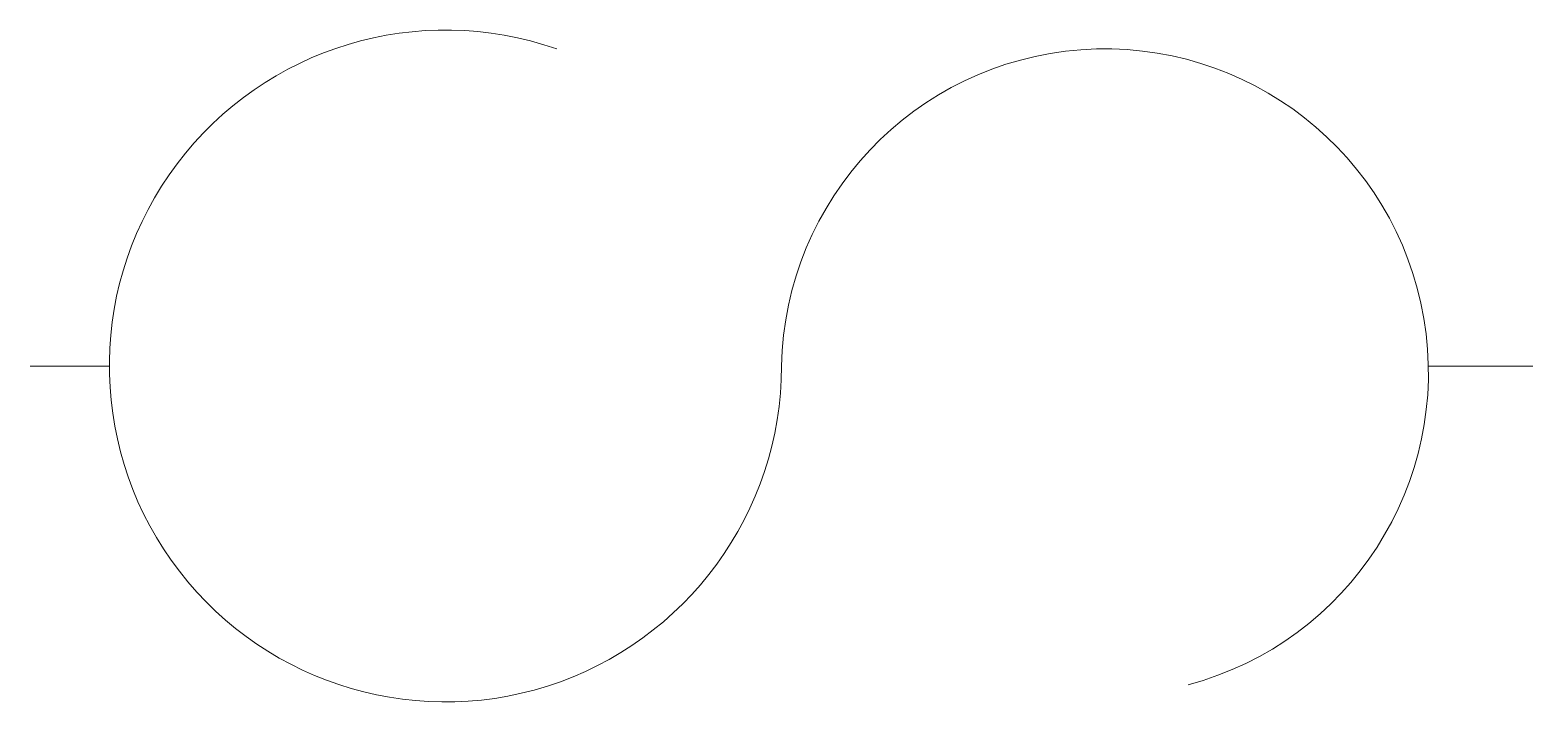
# Model space of a CAD drawing. Header units: inches. Extents: x 231.05 to 236.05, y 614.54 to 616.78.
import ezdxf

# ---------------------------------------------------------------- set-up
doc = ezdxf.new("R2010")
doc.units = ezdxf.units.IN
doc.header["$MEASUREMENT"] = 0
doc.layers.add('A-101-Floorplan-1st-floor', color=7, linetype='Continuous', lineweight=9)

msp = doc.modelspace()

# ---------------------------------------------------------------- linework, layer by layer
at = {"layer": 'A-101-Floorplan-1st-floor'}
for p, q in [((231.3143, 615.6596), (231.0504, 615.6596)), ((236.0504, 615.6596), (235.7025, 615.6596))]:
    msp.add_line(p, q, dxfattribs=at)
for points in [[(232.8024, 616.7147, 3.139408), (233.5504, 615.6596, 3.139408)], [(233.5504, 615.6596, -2.004555), (234.9039, 614.599)]]:
    msp.add_lwpolyline(points, format="xyb", dxfattribs=at)

doc.saveas('drawing.dxf')
